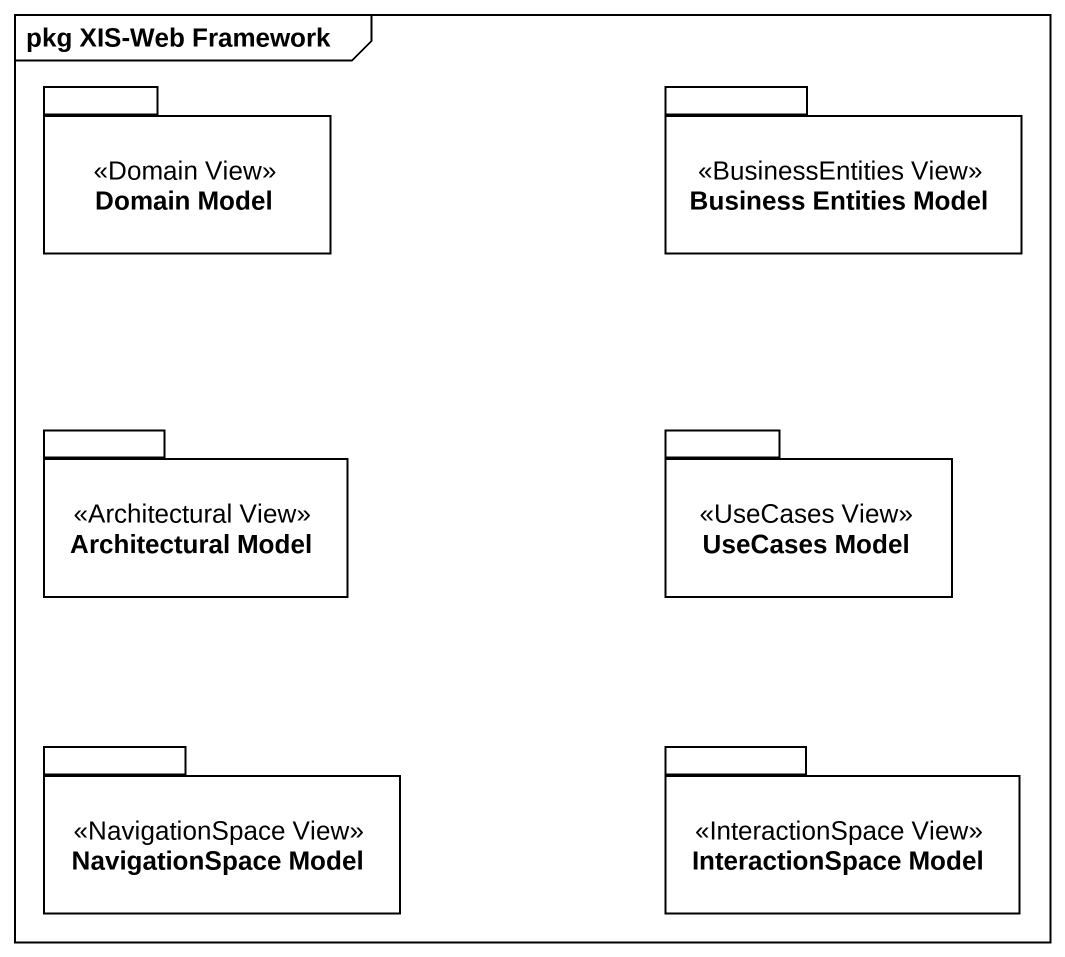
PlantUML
@startuml
mainframe pkg XIS-Web Framework
package "Domain Model" as Domain_Model <<Domain View>> {
}
package "Business Entities Model" as Business_Entities_Model <<BusinessEntities View>> {
}
package "Architectural Model" as Architectural_Model <<Architectural View>> {
}
package "UseCases Model" as UseCases_Model <<UseCases View>> {
}
package "NavigationSpace Model" as NavigationSpace_Model <<NavigationSpace View>> {
}
package "InteractionSpace Model" as InteractionSpace_Model <<InteractionSpace View>> {
}
@enduml
